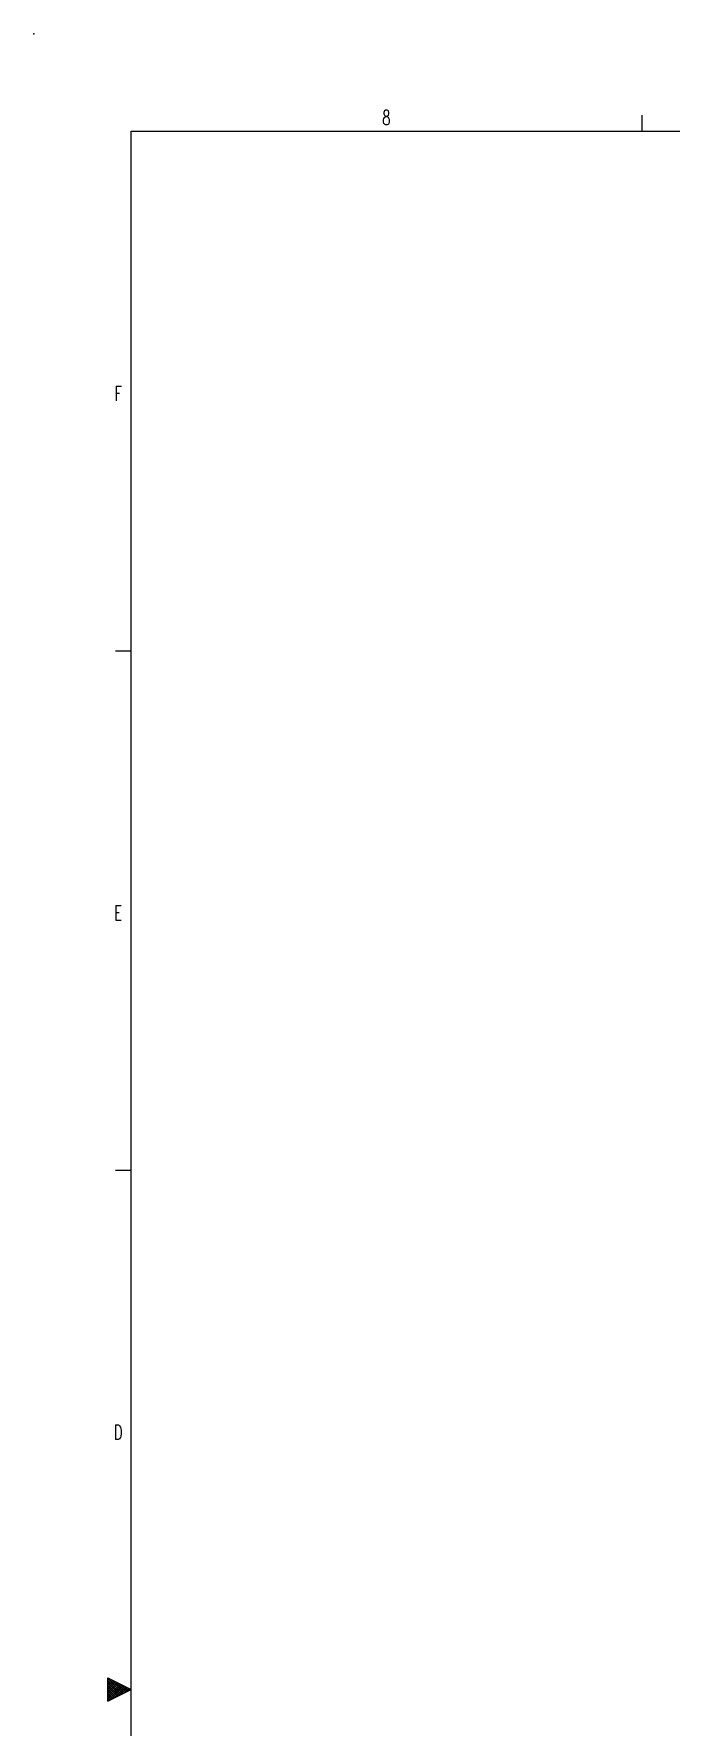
# Model space of a CAD drawing. Extents: x 260 to 819, y -886 to -454.
# Drawn here: x 260.4 to 343.5, y -674.6 to -453.8 of the extents above; entities that cross this region are included whole.
import ezdxf
from ezdxf.enums import TextEntityAlignment as Align

# ---------------------------------------------------------------- set-up
doc = ezdxf.new("R2010")
doc.units = 0
doc.header["$LTSCALE"] = 150
doc.header["$MEASUREMENT"] = 0
doc.linetypes.add('DASHED', pattern=[0.75, 0.5, -0.25])
doc.layers.get('0').update_dxf_attribs({"color": 6, "linetype": 'CONTINUOUS'})
doc.styles.get("Standard").update_dxf_attribs({"font": 'romans.shx', "width": 0.8, "bigfont": 'whgtxt.shx'})

# ---------------------------------------------------------------- blocks, each defined once
blk = doc.blocks.new('*H6')
at = {"color": 2, "linetype": 'Continuous'}
for p, q in [((-534.45, 202.67), (-536.42, 204.65)), ((-534.64, 202.58), (-536.42, 204.36)), ((-534.82, 202.48), (-536.42, 204.08)), ((-535.01, 202.39), (-536.42, 203.8)), ((-535.2, 202.29), (-536.42, 203.51)), ((-535.39, 202.2), (-536.42, 203.23)), ((-534.26, 202.77), (-536, 204.51)), ((-534.07, 202.86), (-535.43, 204.22)), ((-533.88, 202.96), (-534.86, 203.94)), ((-533.69, 203.05), (-534.29, 203.65)), ((-533.51, 203.15), (-533.72, 203.36)), ((-535.58, 202.11), (-536.42, 202.95)), ((-535.77, 202.01), (-536.42, 202.67)), ((-535.95, 201.92), (-536.42, 202.38)), ((-536.14, 201.82), (-536.42, 202.1)), ((-536.33, 201.73), (-536.42, 201.82))]:
    blk.add_line(p, q, dxfattribs=at)
blk = doc.blocks.new('*H7')
at = {"color": 2, "linetype": 'Continuous'}
for p, q in [((-536.36, 204.69), (-536.42, 204.63)), ((-536.17, 204.6), (-536.42, 204.35)), ((-535.98, 204.5), (-536.42, 204.06)), ((-535.79, 204.41), (-536.42, 203.78)), ((-535.61, 204.31), (-536.42, 203.5)), ((-535.42, 204.22), (-536.42, 203.21)), ((-535.23, 204.12), (-536.42, 202.93)), ((-535.04, 204.03), (-536.42, 202.65)), ((-534.85, 203.93), (-536.42, 202.37)), ((-534.67, 203.84), (-536.42, 202.08)), ((-534.48, 203.74), (-536.42, 201.8)), ((-534.29, 203.65), (-536.09, 201.85)), ((-534.1, 203.55), (-535.52, 202.13)), ((-533.91, 203.46), (-534.95, 202.42)), ((-533.72, 203.36), (-534.38, 202.71)), ((-533.54, 203.27), (-533.81, 202.99))]:
    blk.add_line(p, q, dxfattribs=at)
blk = doc.blocks.new('ansi-c')
at = {"color": 210, "linetype": 'Continuous'}
for p, q in [((10.28, 764.46), (10.28, 766.57)), ((-58.45, 696.73), (-56.4, 696.73)), ((-58.45, 629), (-56.4, 629)), ((-58.45, 561.26), (-56.4, 561.26))]:
    blk.add_line(p, q, dxfattribs=at)
at = {"color": 5, "linetype": 'Continuous'}
for p, q in [((-56.4, 764.46), (477, 764.46)), ((-56.4, 358.06), (-56.4, 764.46))]:
    blk.add_line(p, q, dxfattribs=at)
at = {"color": 2, "linetype": 'Continuous'}
for p, q in [((-59.42, 562.78), (-56.4, 561.26)), ((-59.42, 559.74), (-59.42, 562.78)), ((-59.42, 559.74), (-56.4, 561.26))]:
    blk.add_line(p, q, dxfattribs=at)
at = {"color": 7, "linetype": 'Continuous'}
blk.add_point((-69.1, 777.16), dxfattribs=at)
for name in ['*H7', '*H6']:
    blk.add_blockref(name, (477, 358.06), dxfattribs=at)
at = {"color": 130, "linetype": 'Continuous', "width": 0.655684}
for s, p in [('8', (-23.08, 766.25)), ('F', (-58.09, 730.28)), ('E', (-58.09, 662.55)), ('D', (-58.09, 594.82))]:
    blk.add_text(s, height=1.9, dxfattribs=at).set_placement(p, align=Align.MIDDLE_CENTER)

msp = doc.modelspace()

# ---------------------------------------------------------------- block references
at = {"linetype": 'DASHED'}
msp.add_blockref('ansi-c', (329.46, -1230.96), dxfattribs=at)
msp.add_blockref('ansi-c', (329.46, -1230.96), dxfattribs=at)

doc.saveas('drawing.dxf')
